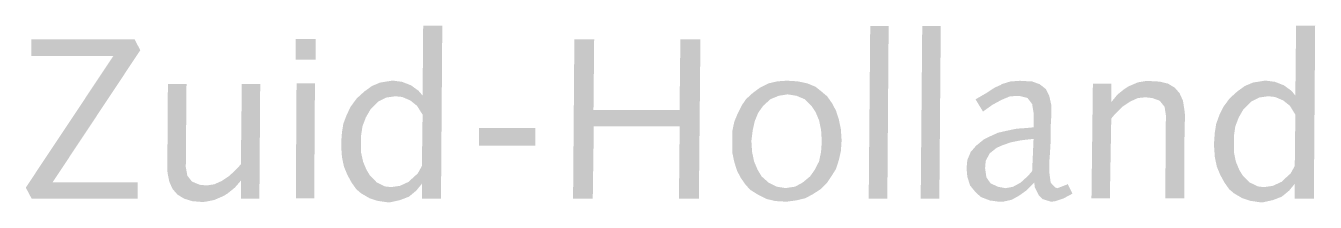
# Model space of a CAD drawing. Extents: x 65.7 to 76.6, y -14.1 to -12.6.
import ezdxf

# ---------------------------------------------------------------- set-up
doc = ezdxf.new("R2010")
doc.units = 0
doc.header["$MEASUREMENT"] = 0
doc.layers.add('to-xx-stempel', color=7, linetype='CONTINUOUS')

msp = doc.modelspace()

# ---------------------------------------------------------------- hatches: boundary and pattern name
at = {"layer": 'to-xx-stempel', "lineweight": 9}
h = msp.add_hatch(color=256, dxfattribs=at)
h.paths.add_polyline_path([(69.224, -12.629), (69.062, -12.629), (69.057, -13.22), (69.022, -13.179), (68.958, -13.133), (68.883, -13.104), (68.802, -13.093), (68.773, -13.098), (68.697, -13.11), (68.628, -13.139), (68.564, -13.185), (68.5, -13.243), (68.495, -13.249), (68.448, -13.313), (68.414, -13.382), (68.385, -13.458), (68.373, -13.533), (68.367, -13.614), (68.367, -13.654), (68.373, -13.741), (68.39, -13.822), (68.419, -13.892), (68.454, -13.956), (68.495, -14.014), (68.535, -14.048), (68.605, -14.089), (68.674, -14.112), (68.755, -14.124), (68.784, -14.124), (68.865, -14.106), (68.941, -14.077), (69.004, -14.025), (69.051, -13.967), (69.051, -14.095), (69.213, -14.095)])
h.paths.add_polyline_path([(69.051, -13.817), (69.016, -13.88), (68.952, -13.938), (68.941, -13.95), (68.865, -13.985), (68.79, -13.996), (68.738, -13.99), (68.668, -13.956), (68.611, -13.898), (68.582, -13.851), (68.553, -13.782), (68.535, -13.701), (68.535, -13.608), (68.535, -13.562), (68.547, -13.481), (68.576, -13.405), (68.616, -13.336), (68.622, -13.33), (68.68, -13.272), (68.75, -13.237), (68.825, -13.226), (68.883, -13.232), (68.952, -13.261), (69.01, -13.307), (69.057, -13.382)], flags=16)
for points in [[(73.009, -12.63), (72.853, -12.63), (72.84, -14.094), (72.998, -14.094)], [(73.451, -12.63), (73.294, -12.63), (73.281, -14.094), (73.439, -14.094)], [(66.663, -12.836), (66.615, -12.744), (65.739, -12.744), (65.739, -12.884), (66.435, -12.884), (65.692, -14), (65.742, -14.094), (66.64, -14.094), (66.64, -13.954), (65.92, -13.954)], [(70.512, -12.744), (70.344, -12.744), (70.333, -14.094), (70.5, -14.094), (70.509, -13.481), (71.237, -13.481), (71.231, -14.094), (71.4, -14.094), (71.413, -12.744), (71.243, -12.744), (71.236, -13.342), (70.506, -13.342)], [(74.99, -13.316), (75.059, -13.27), (75.123, -13.241), (75.187, -13.235), (75.244, -13.241), (75.308, -13.264), (75.349, -13.316), (75.36, -13.386), (75.355, -14.092), (75.517, -14.092), (75.517, -13.612), (75.522, -13.386), (75.517, -13.34), (75.505, -13.264), (75.476, -13.2), (75.436, -13.154), (75.378, -13.119), (75.308, -13.102), (75.198, -13.096), (75.123, -13.108), (75.042, -13.143), (75.007, -13.166), (74.949, -13.212), (74.897, -13.276), (74.897, -13.119), (74.741, -13.119), (74.729, -14.092), (74.885, -14.092), (74.897, -13.415), (74.926, -13.38)], [(67.055, -13.121), (66.897, -13.121), (66.894, -13.604), (66.892, -13.828), (66.894, -13.875), (66.909, -13.95), (66.937, -14.012), (66.978, -14.059), (67.035, -14.094), (67.105, -14.115), (67.188, -14.122), (67.213, -14.12), (67.29, -14.105), (67.367, -14.072), (67.403, -14.05), (67.465, -14), (67.518, -13.939), (67.516, -14.094), (67.673, -14.094), (67.68, -13.121), (67.524, -13.121), (67.516, -13.802), (67.485, -13.837), (67.419, -13.9), (67.353, -13.944), (67.29, -13.972), (67.226, -13.982), (67.167, -13.976), (67.101, -13.949), (67.062, -13.899), (67.049, -13.826)], [(70.012, -13.494), (69.534, -13.494), (69.534, -13.646), (70.012, -13.646)]]:
    msp.add_hatch(color=256, dxfattribs=at).paths.add_polyline_path(points)
h = msp.add_hatch(color=256, dxfattribs=at)
h.paths.add_polyline_path([(76.626, -12.629), (76.464, -12.629), (76.458, -13.22), (76.424, -13.179), (76.36, -13.133), (76.285, -13.104), (76.204, -13.093), (76.175, -13.098), (76.099, -13.11), (76.03, -13.139), (75.966, -13.185), (75.902, -13.243), (75.897, -13.249), (75.85, -13.313), (75.815, -13.382), (75.787, -13.458), (75.775, -13.533), (75.769, -13.614), (75.769, -13.654), (75.775, -13.741), (75.792, -13.822), (75.821, -13.892), (75.856, -13.956), (75.897, -14.014), (75.937, -14.048), (76.007, -14.089), (76.076, -14.112), (76.157, -14.124), (76.186, -14.124), (76.267, -14.106), (76.343, -14.077), (76.406, -14.025), (76.453, -13.967), (76.453, -14.095), (76.615, -14.095)])
h.paths.add_polyline_path([(76.453, -13.817), (76.418, -13.88), (76.354, -13.938), (76.343, -13.95), (76.267, -13.985), (76.192, -13.996), (76.14, -13.99), (76.07, -13.956), (76.012, -13.898), (75.983, -13.851), (75.954, -13.782), (75.937, -13.701), (75.937, -13.608), (75.937, -13.562), (75.949, -13.481), (75.978, -13.405), (76.018, -13.336), (76.024, -13.33), (76.082, -13.272), (76.151, -13.237), (76.227, -13.226), (76.285, -13.232), (76.354, -13.261), (76.412, -13.307), (76.458, -13.382)], flags=16)
h = msp.add_hatch(color=256, dxfattribs=at)
h.paths.add_polyline_path([(68.15, -12.741), (67.982, -12.741), (67.982, -12.915), (68.15, -12.915)])
h.paths.add_polyline_path([(68.144, -13.118), (67.988, -13.118), (67.982, -14.091), (68.138, -14.091)])
h = msp.add_hatch(color=256, dxfattribs=at)
h.paths.add_polyline_path([(72.587, -13.424), (72.563, -13.349), (72.529, -13.285), (72.488, -13.227), (72.448, -13.193), (72.39, -13.146), (72.32, -13.117), (72.239, -13.1), (72.146, -13.094), (72.065, -13.1), (71.99, -13.117), (71.92, -13.152), (71.857, -13.198), (71.799, -13.251), (71.764, -13.303), (71.729, -13.372), (71.7, -13.442), (71.683, -13.523), (71.683, -13.604), (71.683, -13.615), (71.683, -13.702), (71.7, -13.783), (71.724, -13.859), (71.758, -13.922), (71.799, -13.98), (71.839, -14.021), (71.903, -14.061), (71.973, -14.096), (72.048, -14.114), (72.135, -14.119), (72.146, -14.119), (72.227, -14.108), (72.303, -14.09), (72.366, -14.056), (72.43, -14.015), (72.488, -13.957), (72.523, -13.905), (72.563, -13.841), (72.587, -13.766), (72.604, -13.691), (72.61, -13.604), (72.61, -13.598), (72.604, -13.505)])
h.paths.add_polyline_path([(72.436, -13.511), (72.442, -13.604), (72.442, -13.61), (72.436, -13.697), (72.419, -13.778), (72.384, -13.847), (72.343, -13.905), (72.28, -13.957), (72.216, -13.992), (72.135, -14.004), (72.059, -13.992), (71.99, -13.957), (71.932, -13.905), (71.897, -13.847), (71.868, -13.778), (71.851, -13.697), (71.845, -13.604), (71.857, -13.511), (71.874, -13.436), (71.903, -13.366), (71.944, -13.308), (72.007, -13.251), (72.077, -13.222), (72.152, -13.21), (72.227, -13.222), (72.297, -13.251), (72.355, -13.308), (72.39, -13.361), (72.419, -13.43)], flags=16)
h = msp.add_hatch(color=256, dxfattribs=at)
h.paths.add_polyline_path([(74.388, -13.402), (74.388, -13.338), (74.388, -13.298), (74.371, -13.223), (74.342, -13.165), (74.29, -13.124), (74.226, -13.101), (74.122, -13.095), (74.041, -13.101), (73.966, -13.124), (73.96, -13.13), (73.908, -13.153), (73.838, -13.199), (73.746, -13.252), (73.809, -13.356), (73.89, -13.298), (73.966, -13.257), (74.035, -13.228), (74.093, -13.223), (74.116, -13.223), (74.186, -13.24), (74.226, -13.292), (74.238, -13.367), (74.238, -13.396), (74.238, -13.489), (74.18, -13.495), (74.093, -13.501), (74.012, -13.518), (73.937, -13.535), (73.873, -13.564), (73.815, -13.593), (73.751, -13.645), (73.705, -13.698), (73.676, -13.767), (73.67, -13.837), (73.676, -13.906), (73.699, -13.981), (73.746, -14.039), (73.792, -14.08), (73.867, -14.109), (73.948, -14.12), (73.977, -14.12), (74.053, -14.103), (74.116, -14.068), (74.18, -14.022), (74.244, -13.958), (74.249, -13.999), (74.284, -14.068), (74.313, -14.097), (74.388, -14.12), (74.423, -14.115), (74.493, -14.091), (74.568, -14.051), (74.527, -13.97), (74.516, -13.976), (74.441, -14.005), (74.423, -13.999), (74.383, -13.958), (74.371, -13.866), (74.371, -13.854), (74.371, -13.79), (74.377, -13.709), (74.383, -13.605), (74.383, -13.576), (74.383, -13.483)])
h.paths.add_polyline_path([(74.238, -13.587), (74.226, -13.86), (74.192, -13.9), (74.128, -13.958), (74.064, -13.993), (74, -14.005), (73.937, -13.993), (73.873, -13.964), (73.838, -13.912), (73.827, -13.837), (73.832, -13.773), (73.867, -13.709), (73.925, -13.663), (73.977, -13.64), (74.047, -13.616), (74.134, -13.599)], flags=16)

doc.saveas('drawing.dxf')
